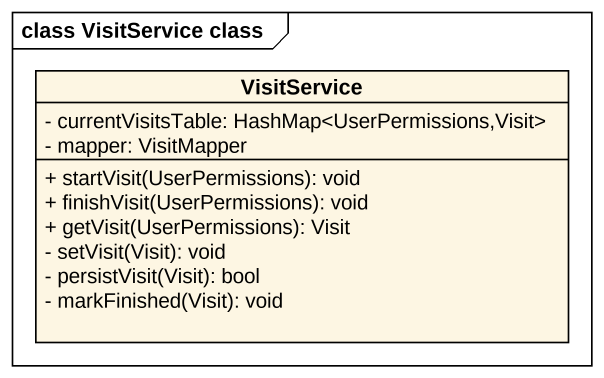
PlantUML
@startuml
mainframe class VisitService class
hide circle
hide empty members
skinparam classAttributeIconSize 0
class VisitService {
  - currentVisitsTable: HashMap<UserPermissions,Visit>
  - mapper: VisitMapper
  + startVisit(UserPermissions): void
  + finishVisit(UserPermissions): void
  + getVisit(UserPermissions): Visit
  - setVisit(Visit): void
  - persistVisit(Visit): bool
  - markFinished(Visit): void
}
@enduml
